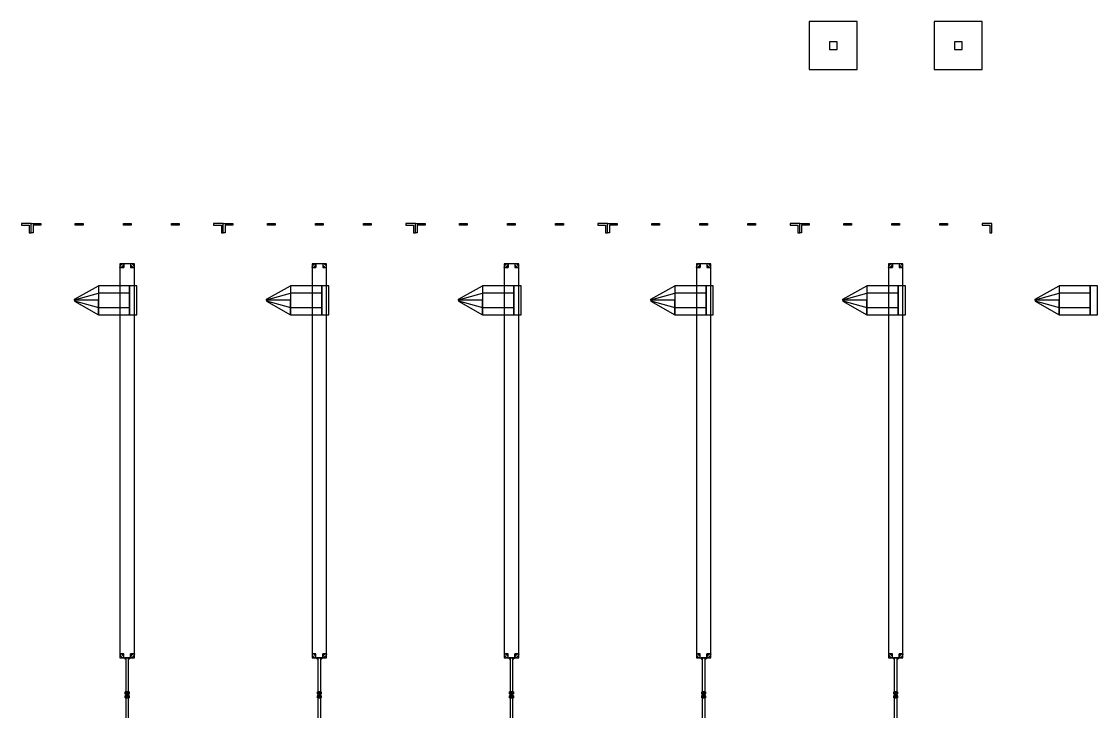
# Model space of a CAD drawing. Extents: x -19750 to 3750, y -13175 to 15275.
# Drawn here: x -8100 to 3100, y 8097 to 15275 of the extents above; entities that cross this region are included whole.
import ezdxf

# ---------------------------------------------------------------- set-up
doc = ezdxf.new("R2010")
doc.units = 0
doc.layers.add('GAP', color=1, linetype='continuous')
doc.layers.add('PIN', color=3, linetype='continuous')

# ---------------------------------------------------------------- blocks, each defined once
blk = doc.blocks.new('Q5')
at = {"layer": 'GAP'}
blk.add_lwpolyline([(1800, 26150), (1700, 26150), (1700, 26130), (1780, 26130), (1780, 26050), (1800, 26050), (1800, 26150)], dxfattribs=at)
blk = doc.blocks.new('Q5GAP')
for points in [[(2500, 25350), (2250, 25350), (2250, 25360), (2500, 25500), (2500, 25350)], [(2500, 25350), (2250, 25350), (2250, 25360), (2500, 25500), (2500, 25350)], [(2825, 25500), (2500, 25500), (2500, 25200), (2825, 25200), (2825, 25500)], [(2825, 25500), (2500, 25500), (2500, 25200), (2825, 25200), (2825, 25500)], [(2900, 25500), (2825, 25500), (2825, 25200), (2900, 25200), (2900, 25500)], [(2900, 25500), (2825, 25500), (2825, 25200), (2900, 25200), (2900, 25500)], [(2500, 25350), (2250, 25350), (2250, 25340), (2500, 25200), (2500, 25350)], [(2500, 25350), (2250, 25350), (2250, 25340), (2500, 25200), (2500, 25350)]]:
    blk.add_lwpolyline(points)
blk = doc.blocks.new('Q5PIN')
for points in [[(2500, 25350), (2250, 25350), (2250, 25355), (2500, 25425), (2500, 25350)], [(2500, 25350), (2250, 25350), (2250, 25355), (2500, 25425), (2500, 25350)], [(2825, 25425), (2500, 25425), (2500, 25275), (2825, 25275), (2825, 25425)], [(2825, 25425), (2500, 25425), (2500, 25275), (2825, 25275), (2825, 25425)], [(2500, 25350), (2250, 25350), (2250, 25345), (2500, 25275), (2500, 25350)], [(2500, 25350), (2250, 25350), (2250, 25345), (2500, 25275), (2500, 25350)]]:
    blk.add_lwpolyline(points)
blk = doc.blocks.new('Q6')
at = {"layer": 'GAP'}
for points in [[(-200, 26150), (-100, 26150), (-100, 26130), (-180, 26130), (-180, 26050), (-200, 26050), (-200, 26150)], [(260, 26150), (340, 26150), (340, 26130), (260, 26130), (260, 26150)], [(760, 26150), (840, 26150), (840, 26130), (760, 26130), (760, 26150)], [(1260, 26150), (1340, 26150), (1340, 26130), (1260, 26130), (1260, 26150)], [(1800, 26150), (1700, 26150), (1700, 26130), (1780, 26130), (1780, 26050), (1800, 26050), (1800, 26150)]]:
    blk.add_lwpolyline(points, dxfattribs=at)
blk = doc.blocks.new('Q6GAP')
for points in [[(725, 25730), (725, 21630), (875, 21630), (875, 25730), (725, 25730)], [(725, 25730), (725, 25690), (765, 25690), (765, 25730), (725, 25730)], [(725, 25690), (730, 25710), (745, 25725), (765, 25730), (765, 25710), (755, 25707), (748, 25700), (745, 25690), (725, 25690)], [(745, 25690), (748, 25700), (755, 25707), (765, 25710), (765, 25690), (765, 25690), (765, 25690), (765, 25690), (745, 25690)], [(835, 25730), (835, 25690), (875, 25690), (875, 25730), (835, 25730)], [(875, 25690), (870, 25710), (855, 25725), (835, 25730), (835, 25710), (845, 25707), (852, 25700), (855, 25690), (875, 25690)], [(855, 25690), (852, 25700), (845, 25707), (835, 25710), (835, 25690), (835, 25690), (835, 25690), (835, 25690), (855, 25690)], [(2500, 25350), (2250, 25350), (2250, 25360), (2500, 25500), (2500, 25350)], [(2500, 25350), (2250, 25350), (2250, 25360), (2500, 25500), (2500, 25350)], [(2825, 25500), (2500, 25500), (2500, 25200), (2825, 25200), (2825, 25500)], [(2825, 25500), (2500, 25500), (2500, 25200), (2825, 25200), (2825, 25500)], [(2900, 25500), (2825, 25500), (2825, 25200), (2900, 25200), (2900, 25500)], [(2900, 25500), (2825, 25500), (2825, 25200), (2900, 25200), (2900, 25500)], [(2500, 25350), (2250, 25350), (2250, 25340), (2500, 25200), (2500, 25350)], [(2500, 25350), (2250, 25350), (2250, 25340), (2500, 25200), (2500, 25350)], [(765, 21630), (765, 21670), (725, 21670), (725, 21630), (765, 21630)], [(725, 21670), (730, 21650), (745, 21635), (765, 21630), (765, 21650), (755, 21653), (748, 21660), (745, 21670), (725, 21670)], [(745, 21670), (748, 21660), (755, 21653), (765, 21650), (765, 21670), (765, 21670), (765, 21670), (765, 21670), (745, 21670)], [(775, 21630), (775, 21620), (785, 21620), (785, 21630), (775, 21630)], [(785, 21620), (784, 21625), (780, 21629), (775, 21630), (775, 21625), (778, 21624), (779, 21622), (780, 21620), (785, 21620)], [(780, 21620), (779, 21622), (778, 21624), (775, 21625), (775, 21620), (775, 21620), (775, 21620), (775, 21620), (780, 21620)], [(785, 21630), (785, 21260), (815, 21260), (815, 21630), (785, 21630)], [(815, 21630), (815, 21620), (825, 21620), (825, 21630), (815, 21630)], [(815, 21620), (816, 21625), (820, 21629), (825, 21630), (825, 21625), (822, 21624), (821, 21622), (820, 21620), (815, 21620)], [(820, 21620), (821, 21622), (822, 21624), (825, 21625), (825, 21620), (825, 21620), (825, 21620), (825, 21620), (820, 21620)], [(875, 21630), (875, 21670), (835, 21670), (835, 21630), (875, 21630)], [(875, 21670), (870, 21650), (855, 21635), (835, 21630), (835, 21650), (845, 21653), (852, 21660), (855, 21670), (875, 21670)], [(855, 21670), (852, 21660), (845, 21653), (835, 21650), (835, 21670), (835, 21670), (835, 21670), (835, 21670), (855, 21670)], [(780, 21256), (780, 21276), (780, 21276), (780, 21256), (780, 21256)], [(820, 21276), (820, 21276), (780, 21276), (780, 21276), (820, 21276)], [(797, 21246), (780, 21256), (780, 21256), (797, 21246), (797, 21246)], [(780, 21234), (800, 21244), (800, 21244), (780, 21234), (780, 21234)], [(780, 21214), (780, 21234), (780, 21234), (780, 21214), (780, 21214)], [(820, 21214), (820, 21214), (780, 21214), (780, 21214), (820, 21214)], [(785, 21230), (785, 20880), (815, 20880), (815, 21230), (785, 21230)], [(807, 21265), (807, 21270), (792, 21270), (792, 21265), (807, 21265)], [(792, 21225), (792, 21220), (807, 21220), (807, 21225), (792, 21225)], [(802, 21260), (802, 21265), (797, 21265), (797, 21260), (802, 21260)], [(803, 21246), (803, 21246), (797, 21246), (797, 21246), (803, 21246)], [(797, 21230), (797, 21225), (802, 21225), (802, 21230), (797, 21230)], [(800, 21244), (800, 21246), (800, 21246), (800, 21244), (800, 21244)], [(800, 21244), (800, 21246), (800, 21246), (800, 21244), (800, 21244)], [(820, 21234), (800, 21244), (800, 21244), (820, 21234), (820, 21234)], [(802, 21246), (820, 21256), (820, 21256), (803, 21246), (802, 21246)], [(820, 21256), (820, 21276), (820, 21276), (820, 21256), (820, 21256)], [(820, 21214), (820, 21234), (820, 21234), (820, 21214), (820, 21214)]]:
    blk.add_lwpolyline(points)
blk = doc.blocks.new('Q6PIN')
for points in [[(745, 25690), (748, 25700), (755, 25707), (765, 25710), (765, 25710), (755, 25707), (748, 25700), (745, 25690), (745, 25690)], [(745, 25690), (748, 25700), (755, 25707), (765, 25710), (765, 25710), (755, 25707), (748, 25700), (745, 25690), (745, 25690)], [(855, 25690), (852, 25700), (845, 25707), (835, 25710), (835, 25710), (845, 25707), (852, 25700), (855, 25690), (855, 25690)], [(855, 25690), (852, 25700), (845, 25707), (835, 25710), (835, 25710), (845, 25707), (852, 25700), (855, 25690), (855, 25690)], [(2500, 25350), (2250, 25350), (2250, 25355), (2500, 25425), (2500, 25350)], [(2500, 25350), (2250, 25350), (2250, 25355), (2500, 25425), (2500, 25350)], [(2825, 25425), (2500, 25425), (2500, 25275), (2825, 25275), (2825, 25425)], [(2825, 25425), (2500, 25425), (2500, 25275), (2825, 25275), (2825, 25425)], [(2500, 25350), (2250, 25350), (2250, 25345), (2500, 25275), (2500, 25350)], [(2500, 25350), (2250, 25350), (2250, 25345), (2500, 25275), (2500, 25350)], [(745, 21670), (748, 21660), (755, 21653), (765, 21650), (765, 21650), (755, 21653), (748, 21660), (745, 21670), (745, 21670)], [(745, 21670), (748, 21660), (755, 21653), (765, 21650), (765, 21650), (755, 21653), (748, 21660), (745, 21670), (745, 21670)], [(780, 21620), (779, 21622), (778, 21624), (775, 21625), (775, 21625), (778, 21624), (779, 21622), (780, 21620), (780, 21620)], [(780, 21620), (779, 21622), (778, 21624), (775, 21625), (775, 21625), (778, 21624), (779, 21622), (780, 21620), (780, 21620)], [(820, 21620), (821, 21622), (822, 21624), (825, 21625), (825, 21625), (822, 21624), (821, 21622), (820, 21620), (820, 21620)], [(820, 21620), (821, 21622), (822, 21624), (825, 21625), (825, 21625), (822, 21624), (821, 21622), (820, 21620), (820, 21620)], [(855, 21670), (852, 21660), (845, 21653), (835, 21650), (835, 21650), (845, 21653), (852, 21660), (855, 21670), (855, 21670)], [(855, 21670), (852, 21660), (845, 21653), (835, 21650), (835, 21650), (845, 21653), (852, 21660), (855, 21670), (855, 21670)], [(820, 21256), (820, 21276), (780, 21276), (780, 21256), (820, 21256)], [(800, 21246), (800, 21256), (780, 21256), (798, 21246), (800, 21246)], [(800, 21234), (800, 21244), (800, 21244), (780, 21234), (800, 21234)], [(820, 21214), (820, 21234), (780, 21234), (780, 21214), (820, 21214)], [(800, 21246), (800, 21256), (820, 21256), (802, 21246), (800, 21246)], [(800, 21244), (800, 21246), (800, 21246), (800, 21244), (800, 21244)], [(800, 21234), (800, 21244), (800, 21244), (820, 21234), (800, 21234)]]:
    blk.add_lwpolyline(points)
blk = doc.blocks.new('Q7')
at = {"layer": 'GAP'}
for points in [[(-200, 26150), (-100, 26150), (-100, 26130), (-180, 26130), (-180, 26050), (-200, 26050), (-200, 26150)], [(260, 26150), (340, 26150), (340, 26130), (260, 26130), (260, 26150)], [(760, 26150), (840, 26150), (840, 26130), (760, 26130), (760, 26150)], [(1260, 26150), (1340, 26150), (1340, 26130), (1260, 26130), (1260, 26150)], [(1800, 26150), (1700, 26150), (1700, 26130), (1780, 26130), (1780, 26050), (1800, 26050), (1800, 26150)]]:
    blk.add_lwpolyline(points, dxfattribs=at)
blk = doc.blocks.new('Q7GAP')
for points in [[(725, 25730), (725, 21630), (875, 21630), (875, 25730), (725, 25730)], [(725, 25730), (725, 25690), (765, 25690), (765, 25730), (725, 25730)], [(725, 25690), (730, 25710), (745, 25725), (765, 25730), (765, 25710), (755, 25707), (748, 25700), (745, 25690), (725, 25690)], [(745, 25690), (748, 25700), (755, 25707), (765, 25710), (765, 25690), (765, 25690), (765, 25690), (765, 25690), (745, 25690)], [(835, 25730), (835, 25690), (875, 25690), (875, 25730), (835, 25730)], [(875, 25690), (870, 25710), (855, 25725), (835, 25730), (835, 25710), (845, 25707), (852, 25700), (855, 25690), (875, 25690)], [(855, 25690), (852, 25700), (845, 25707), (835, 25710), (835, 25690), (835, 25690), (835, 25690), (835, 25690), (855, 25690)], [(2500, 25350), (2250, 25350), (2250, 25360), (2500, 25500), (2500, 25350)], [(2500, 25350), (2250, 25350), (2250, 25360), (2500, 25500), (2500, 25350)], [(2825, 25500), (2500, 25500), (2500, 25200), (2825, 25200), (2825, 25500)], [(2825, 25500), (2500, 25500), (2500, 25200), (2825, 25200), (2825, 25500)], [(2900, 25500), (2825, 25500), (2825, 25200), (2900, 25200), (2900, 25500)], [(2900, 25500), (2825, 25500), (2825, 25200), (2900, 25200), (2900, 25500)], [(2500, 25350), (2250, 25350), (2250, 25340), (2500, 25200), (2500, 25350)], [(2500, 25350), (2250, 25350), (2250, 25340), (2500, 25200), (2500, 25350)], [(765, 21630), (765, 21670), (725, 21670), (725, 21630), (765, 21630)], [(725, 21670), (730, 21650), (745, 21635), (765, 21630), (765, 21650), (755, 21653), (748, 21660), (745, 21670), (725, 21670)], [(745, 21670), (748, 21660), (755, 21653), (765, 21650), (765, 21670), (765, 21670), (765, 21670), (765, 21670), (745, 21670)], [(775, 21630), (775, 21620), (785, 21620), (785, 21630), (775, 21630)], [(785, 21620), (784, 21625), (780, 21629), (775, 21630), (775, 21625), (778, 21624), (779, 21622), (780, 21620), (785, 21620)], [(780, 21620), (779, 21622), (778, 21624), (775, 21625), (775, 21620), (775, 21620), (775, 21620), (775, 21620), (780, 21620)], [(785, 21630), (785, 21260), (815, 21260), (815, 21630), (785, 21630)], [(815, 21630), (815, 21620), (825, 21620), (825, 21630), (815, 21630)], [(815, 21620), (816, 21625), (820, 21629), (825, 21630), (825, 21625), (822, 21624), (821, 21622), (820, 21620), (815, 21620)], [(820, 21620), (821, 21622), (822, 21624), (825, 21625), (825, 21620), (825, 21620), (825, 21620), (825, 21620), (820, 21620)], [(875, 21630), (875, 21670), (835, 21670), (835, 21630), (875, 21630)], [(875, 21670), (870, 21650), (855, 21635), (835, 21630), (835, 21650), (845, 21653), (852, 21660), (855, 21670), (875, 21670)], [(855, 21670), (852, 21660), (845, 21653), (835, 21650), (835, 21670), (835, 21670), (835, 21670), (835, 21670), (855, 21670)], [(780, 21256), (780, 21276), (780, 21276), (780, 21256), (780, 21256)], [(820, 21276), (820, 21276), (780, 21276), (780, 21276), (820, 21276)], [(797, 21246), (780, 21256), (780, 21256), (797, 21246), (797, 21246)], [(780, 21234), (800, 21244), (800, 21244), (780, 21234), (780, 21234)], [(780, 21214), (780, 21234), (780, 21234), (780, 21214), (780, 21214)], [(820, 21214), (820, 21214), (780, 21214), (780, 21214), (820, 21214)], [(785, 21230), (785, 20880), (815, 20880), (815, 21230), (785, 21230)], [(807, 21265), (807, 21270), (792, 21270), (792, 21265), (807, 21265)], [(792, 21225), (792, 21220), (807, 21220), (807, 21225), (792, 21225)], [(802, 21260), (802, 21265), (797, 21265), (797, 21260), (802, 21260)], [(803, 21246), (803, 21246), (797, 21246), (797, 21246), (803, 21246)], [(797, 21230), (797, 21225), (802, 21225), (802, 21230), (797, 21230)], [(800, 21244), (800, 21246), (800, 21246), (800, 21244), (800, 21244)], [(800, 21244), (800, 21246), (800, 21246), (800, 21244), (800, 21244)], [(820, 21234), (800, 21244), (800, 21244), (820, 21234), (820, 21234)], [(802, 21246), (820, 21256), (820, 21256), (803, 21246), (802, 21246)], [(820, 21256), (820, 21276), (820, 21276), (820, 21256), (820, 21256)], [(820, 21214), (820, 21234), (820, 21234), (820, 21214), (820, 21214)]]:
    blk.add_lwpolyline(points)
blk = doc.blocks.new('Q7PIN')
for points in [[(745, 25690), (748, 25700), (755, 25707), (765, 25710), (765, 25710), (755, 25707), (748, 25700), (745, 25690), (745, 25690)], [(745, 25690), (748, 25700), (755, 25707), (765, 25710), (765, 25710), (755, 25707), (748, 25700), (745, 25690), (745, 25690)], [(855, 25690), (852, 25700), (845, 25707), (835, 25710), (835, 25710), (845, 25707), (852, 25700), (855, 25690), (855, 25690)], [(855, 25690), (852, 25700), (845, 25707), (835, 25710), (835, 25710), (845, 25707), (852, 25700), (855, 25690), (855, 25690)], [(2500, 25350), (2250, 25350), (2250, 25355), (2500, 25425), (2500, 25350)], [(2500, 25350), (2250, 25350), (2250, 25355), (2500, 25425), (2500, 25350)], [(2825, 25425), (2500, 25425), (2500, 25275), (2825, 25275), (2825, 25425)], [(2825, 25425), (2500, 25425), (2500, 25275), (2825, 25275), (2825, 25425)], [(2500, 25350), (2250, 25350), (2250, 25345), (2500, 25275), (2500, 25350)], [(2500, 25350), (2250, 25350), (2250, 25345), (2500, 25275), (2500, 25350)], [(745, 21670), (748, 21660), (755, 21653), (765, 21650), (765, 21650), (755, 21653), (748, 21660), (745, 21670), (745, 21670)], [(745, 21670), (748, 21660), (755, 21653), (765, 21650), (765, 21650), (755, 21653), (748, 21660), (745, 21670), (745, 21670)], [(780, 21620), (779, 21622), (778, 21624), (775, 21625), (775, 21625), (778, 21624), (779, 21622), (780, 21620), (780, 21620)], [(780, 21620), (779, 21622), (778, 21624), (775, 21625), (775, 21625), (778, 21624), (779, 21622), (780, 21620), (780, 21620)], [(820, 21620), (821, 21622), (822, 21624), (825, 21625), (825, 21625), (822, 21624), (821, 21622), (820, 21620), (820, 21620)], [(820, 21620), (821, 21622), (822, 21624), (825, 21625), (825, 21625), (822, 21624), (821, 21622), (820, 21620), (820, 21620)], [(855, 21670), (852, 21660), (845, 21653), (835, 21650), (835, 21650), (845, 21653), (852, 21660), (855, 21670), (855, 21670)], [(855, 21670), (852, 21660), (845, 21653), (835, 21650), (835, 21650), (845, 21653), (852, 21660), (855, 21670), (855, 21670)], [(820, 21256), (820, 21276), (780, 21276), (780, 21256), (820, 21256)], [(800, 21246), (800, 21256), (780, 21256), (798, 21246), (800, 21246)], [(800, 21234), (800, 21244), (800, 21244), (780, 21234), (800, 21234)], [(820, 21214), (820, 21234), (780, 21234), (780, 21214), (820, 21214)], [(800, 21246), (800, 21256), (820, 21256), (802, 21246), (800, 21246)], [(800, 21244), (800, 21246), (800, 21246), (800, 21244), (800, 21244)], [(800, 21234), (800, 21244), (800, 21244), (820, 21234), (800, 21234)]]:
    blk.add_lwpolyline(points)
blk = doc.blocks.new('Q8')
at = {"layer": 'GAP'}
for points in [[(-200, 26150), (-100, 26150), (-100, 26130), (-180, 26130), (-180, 26050), (-200, 26050), (-200, 26150)], [(260, 26150), (340, 26150), (340, 26130), (260, 26130), (260, 26150)], [(760, 26150), (840, 26150), (840, 26130), (760, 26130), (760, 26150)], [(1260, 26150), (1340, 26150), (1340, 26130), (1260, 26130), (1260, 26150)], [(1800, 26150), (1700, 26150), (1700, 26130), (1780, 26130), (1780, 26050), (1800, 26050), (1800, 26150)]]:
    blk.add_lwpolyline(points, dxfattribs=at)
blk = doc.blocks.new('Q8GAP')
for points in [[(725, 25730), (725, 21630), (875, 21630), (875, 25730), (725, 25730)], [(725, 25730), (725, 25690), (765, 25690), (765, 25730), (725, 25730)], [(725, 25690), (730, 25710), (745, 25725), (765, 25730), (765, 25710), (755, 25707), (748, 25700), (745, 25690), (725, 25690)], [(745, 25690), (748, 25700), (755, 25707), (765, 25710), (765, 25690), (765, 25690), (765, 25690), (765, 25690), (745, 25690)], [(835, 25730), (835, 25690), (875, 25690), (875, 25730), (835, 25730)], [(875, 25690), (870, 25710), (855, 25725), (835, 25730), (835, 25710), (845, 25707), (852, 25700), (855, 25690), (875, 25690)], [(855, 25690), (852, 25700), (845, 25707), (835, 25710), (835, 25690), (835, 25690), (835, 25690), (835, 25690), (855, 25690)], [(2500, 25350), (2250, 25350), (2250, 25360), (2500, 25500), (2500, 25350)], [(2500, 25350), (2250, 25350), (2250, 25360), (2500, 25500), (2500, 25350)], [(2825, 25500), (2500, 25500), (2500, 25200), (2825, 25200), (2825, 25500)], [(2825, 25500), (2500, 25500), (2500, 25200), (2825, 25200), (2825, 25500)], [(2900, 25500), (2825, 25500), (2825, 25200), (2900, 25200), (2900, 25500)], [(2900, 25500), (2825, 25500), (2825, 25200), (2900, 25200), (2900, 25500)], [(2500, 25350), (2250, 25350), (2250, 25340), (2500, 25200), (2500, 25350)], [(2500, 25350), (2250, 25350), (2250, 25340), (2500, 25200), (2500, 25350)], [(765, 21630), (765, 21670), (725, 21670), (725, 21630), (765, 21630)], [(725, 21670), (730, 21650), (745, 21635), (765, 21630), (765, 21650), (755, 21653), (748, 21660), (745, 21670), (725, 21670)], [(745, 21670), (748, 21660), (755, 21653), (765, 21650), (765, 21670), (765, 21670), (765, 21670), (765, 21670), (745, 21670)], [(775, 21630), (775, 21620), (785, 21620), (785, 21630), (775, 21630)], [(785, 21620), (784, 21625), (780, 21629), (775, 21630), (775, 21625), (778, 21624), (779, 21622), (780, 21620), (785, 21620)], [(780, 21620), (779, 21622), (778, 21624), (775, 21625), (775, 21620), (775, 21620), (775, 21620), (775, 21620), (780, 21620)], [(785, 21630), (785, 21260), (815, 21260), (815, 21630), (785, 21630)], [(815, 21630), (815, 21620), (825, 21620), (825, 21630), (815, 21630)], [(815, 21620), (816, 21625), (820, 21629), (825, 21630), (825, 21625), (822, 21624), (821, 21622), (820, 21620), (815, 21620)], [(820, 21620), (821, 21622), (822, 21624), (825, 21625), (825, 21620), (825, 21620), (825, 21620), (825, 21620), (820, 21620)], [(875, 21630), (875, 21670), (835, 21670), (835, 21630), (875, 21630)], [(875, 21670), (870, 21650), (855, 21635), (835, 21630), (835, 21650), (845, 21653), (852, 21660), (855, 21670), (875, 21670)], [(855, 21670), (852, 21660), (845, 21653), (835, 21650), (835, 21670), (835, 21670), (835, 21670), (835, 21670), (855, 21670)], [(780, 21256), (780, 21276), (780, 21276), (780, 21256), (780, 21256)], [(820, 21276), (820, 21276), (780, 21276), (780, 21276), (820, 21276)], [(797, 21246), (780, 21256), (780, 21256), (797, 21246), (797, 21246)], [(780, 21234), (800, 21244), (800, 21244), (780, 21234), (780, 21234)], [(780, 21214), (780, 21234), (780, 21234), (780, 21214), (780, 21214)], [(820, 21214), (820, 21214), (780, 21214), (780, 21214), (820, 21214)], [(785, 21230), (785, 20880), (815, 20880), (815, 21230), (785, 21230)], [(807, 21265), (807, 21270), (792, 21270), (792, 21265), (807, 21265)], [(792, 21225), (792, 21220), (807, 21220), (807, 21225), (792, 21225)], [(802, 21260), (802, 21265), (797, 21265), (797, 21260), (802, 21260)], [(803, 21246), (803, 21246), (797, 21246), (797, 21246), (803, 21246)], [(797, 21230), (797, 21225), (802, 21225), (802, 21230), (797, 21230)], [(800, 21244), (800, 21246), (800, 21246), (800, 21244), (800, 21244)], [(800, 21244), (800, 21246), (800, 21246), (800, 21244), (800, 21244)], [(820, 21234), (800, 21244), (800, 21244), (820, 21234), (820, 21234)], [(802, 21246), (820, 21256), (820, 21256), (803, 21246), (802, 21246)], [(820, 21256), (820, 21276), (820, 21276), (820, 21256), (820, 21256)], [(820, 21214), (820, 21234), (820, 21234), (820, 21214), (820, 21214)]]:
    blk.add_lwpolyline(points)
blk = doc.blocks.new('Q8PIN')
for points in [[(745, 25690), (748, 25700), (755, 25707), (765, 25710), (765, 25710), (755, 25707), (748, 25700), (745, 25690), (745, 25690)], [(745, 25690), (748, 25700), (755, 25707), (765, 25710), (765, 25710), (755, 25707), (748, 25700), (745, 25690), (745, 25690)], [(855, 25690), (852, 25700), (845, 25707), (835, 25710), (835, 25710), (845, 25707), (852, 25700), (855, 25690), (855, 25690)], [(855, 25690), (852, 25700), (845, 25707), (835, 25710), (835, 25710), (845, 25707), (852, 25700), (855, 25690), (855, 25690)], [(2500, 25350), (2250, 25350), (2250, 25355), (2500, 25425), (2500, 25350)], [(2500, 25350), (2250, 25350), (2250, 25355), (2500, 25425), (2500, 25350)], [(2825, 25425), (2500, 25425), (2500, 25275), (2825, 25275), (2825, 25425)], [(2825, 25425), (2500, 25425), (2500, 25275), (2825, 25275), (2825, 25425)], [(2500, 25350), (2250, 25350), (2250, 25345), (2500, 25275), (2500, 25350)], [(2500, 25350), (2250, 25350), (2250, 25345), (2500, 25275), (2500, 25350)], [(745, 21670), (748, 21660), (755, 21653), (765, 21650), (765, 21650), (755, 21653), (748, 21660), (745, 21670), (745, 21670)], [(745, 21670), (748, 21660), (755, 21653), (765, 21650), (765, 21650), (755, 21653), (748, 21660), (745, 21670), (745, 21670)], [(780, 21620), (779, 21622), (778, 21624), (775, 21625), (775, 21625), (778, 21624), (779, 21622), (780, 21620), (780, 21620)], [(780, 21620), (779, 21622), (778, 21624), (775, 21625), (775, 21625), (778, 21624), (779, 21622), (780, 21620), (780, 21620)], [(820, 21620), (821, 21622), (822, 21624), (825, 21625), (825, 21625), (822, 21624), (821, 21622), (820, 21620), (820, 21620)], [(820, 21620), (821, 21622), (822, 21624), (825, 21625), (825, 21625), (822, 21624), (821, 21622), (820, 21620), (820, 21620)], [(855, 21670), (852, 21660), (845, 21653), (835, 21650), (835, 21650), (845, 21653), (852, 21660), (855, 21670), (855, 21670)], [(855, 21670), (852, 21660), (845, 21653), (835, 21650), (835, 21650), (845, 21653), (852, 21660), (855, 21670), (855, 21670)], [(820, 21256), (820, 21276), (780, 21276), (780, 21256), (820, 21256)], [(800, 21246), (800, 21256), (780, 21256), (798, 21246), (800, 21246)], [(800, 21234), (800, 21244), (800, 21244), (780, 21234), (800, 21234)], [(820, 21214), (820, 21234), (780, 21234), (780, 21214), (820, 21214)], [(800, 21246), (800, 21256), (820, 21256), (802, 21246), (800, 21246)], [(800, 21244), (800, 21246), (800, 21246), (800, 21244), (800, 21244)], [(800, 21234), (800, 21244), (800, 21244), (820, 21234), (800, 21234)]]:
    blk.add_lwpolyline(points)
blk = doc.blocks.new('Q9')
at = {"layer": 'GAP'}
for points in [[(-200, 26150), (-100, 26150), (-100, 26130), (-180, 26130), (-180, 26050), (-200, 26050), (-200, 26150)], [(260, 26150), (340, 26150), (340, 26130), (260, 26130), (260, 26150)], [(760, 26150), (840, 26150), (840, 26130), (760, 26130), (760, 26150)], [(1260, 26150), (1340, 26150), (1340, 26130), (1260, 26130), (1260, 26150)], [(1800, 26150), (1700, 26150), (1700, 26130), (1780, 26130), (1780, 26050), (1800, 26050), (1800, 26150)]]:
    blk.add_lwpolyline(points, dxfattribs=at)
blk = doc.blocks.new('Q9GAP')
for points in [[(725, 25730), (725, 21630), (875, 21630), (875, 25730), (725, 25730)], [(725, 25730), (725, 25690), (765, 25690), (765, 25730), (725, 25730)], [(725, 25690), (730, 25710), (745, 25725), (765, 25730), (765, 25710), (755, 25707), (748, 25700), (745, 25690), (725, 25690)], [(745, 25690), (748, 25700), (755, 25707), (765, 25710), (765, 25690), (765, 25690), (765, 25690), (765, 25690), (745, 25690)], [(835, 25730), (835, 25690), (875, 25690), (875, 25730), (835, 25730)], [(875, 25690), (870, 25710), (855, 25725), (835, 25730), (835, 25710), (845, 25707), (852, 25700), (855, 25690), (875, 25690)], [(855, 25690), (852, 25700), (845, 25707), (835, 25710), (835, 25690), (835, 25690), (835, 25690), (835, 25690), (855, 25690)], [(2500, 25350), (2250, 25350), (2250, 25360), (2500, 25500), (2500, 25350)], [(2500, 25350), (2250, 25350), (2250, 25360), (2500, 25500), (2500, 25350)], [(2825, 25500), (2500, 25500), (2500, 25200), (2825, 25200), (2825, 25500)], [(2825, 25500), (2500, 25500), (2500, 25200), (2825, 25200), (2825, 25500)], [(2900, 25500), (2825, 25500), (2825, 25200), (2900, 25200), (2900, 25500)], [(2900, 25500), (2825, 25500), (2825, 25200), (2900, 25200), (2900, 25500)], [(2500, 25350), (2250, 25350), (2250, 25340), (2500, 25200), (2500, 25350)], [(2500, 25350), (2250, 25350), (2250, 25340), (2500, 25200), (2500, 25350)], [(765, 21630), (765, 21670), (725, 21670), (725, 21630), (765, 21630)], [(725, 21670), (730, 21650), (745, 21635), (765, 21630), (765, 21650), (755, 21653), (748, 21660), (745, 21670), (725, 21670)], [(745, 21670), (748, 21660), (755, 21653), (765, 21650), (765, 21670), (765, 21670), (765, 21670), (765, 21670), (745, 21670)], [(775, 21630), (775, 21620), (785, 21620), (785, 21630), (775, 21630)], [(785, 21620), (784, 21625), (780, 21629), (775, 21630), (775, 21625), (778, 21624), (779, 21622), (780, 21620), (785, 21620)], [(780, 21620), (779, 21622), (778, 21624), (775, 21625), (775, 21620), (775, 21620), (775, 21620), (775, 21620), (780, 21620)], [(785, 21630), (785, 21260), (815, 21260), (815, 21630), (785, 21630)], [(815, 21630), (815, 21620), (825, 21620), (825, 21630), (815, 21630)], [(815, 21620), (816, 21625), (820, 21629), (825, 21630), (825, 21625), (822, 21624), (821, 21622), (820, 21620), (815, 21620)], [(820, 21620), (821, 21622), (822, 21624), (825, 21625), (825, 21620), (825, 21620), (825, 21620), (825, 21620), (820, 21620)], [(875, 21630), (875, 21670), (835, 21670), (835, 21630), (875, 21630)], [(875, 21670), (870, 21650), (855, 21635), (835, 21630), (835, 21650), (845, 21653), (852, 21660), (855, 21670), (875, 21670)], [(855, 21670), (852, 21660), (845, 21653), (835, 21650), (835, 21670), (835, 21670), (835, 21670), (835, 21670), (855, 21670)], [(780, 21256), (780, 21276), (780, 21276), (780, 21256), (780, 21256)], [(820, 21276), (820, 21276), (780, 21276), (780, 21276), (820, 21276)], [(797, 21246), (780, 21256), (780, 21256), (797, 21246), (797, 21246)], [(780, 21234), (800, 21244), (800, 21244), (780, 21234), (780, 21234)], [(780, 21214), (780, 21234), (780, 21234), (780, 21214), (780, 21214)], [(820, 21214), (820, 21214), (780, 21214), (780, 21214), (820, 21214)], [(785, 21230), (785, 20880), (815, 20880), (815, 21230), (785, 21230)], [(807, 21265), (807, 21270), (792, 21270), (792, 21265), (807, 21265)], [(792, 21225), (792, 21220), (807, 21220), (807, 21225), (792, 21225)], [(802, 21260), (802, 21265), (797, 21265), (797, 21260), (802, 21260)], [(803, 21246), (803, 21246), (797, 21246), (797, 21246), (803, 21246)], [(797, 21230), (797, 21225), (802, 21225), (802, 21230), (797, 21230)], [(800, 21244), (800, 21246), (800, 21246), (800, 21244), (800, 21244)], [(800, 21244), (800, 21246), (800, 21246), (800, 21244), (800, 21244)], [(820, 21234), (800, 21244), (800, 21244), (820, 21234), (820, 21234)], [(802, 21246), (820, 21256), (820, 21256), (803, 21246), (802, 21246)], [(820, 21256), (820, 21276), (820, 21276), (820, 21256), (820, 21256)], [(820, 21214), (820, 21234), (820, 21234), (820, 21214), (820, 21214)]]:
    blk.add_lwpolyline(points)
blk = doc.blocks.new('Q9PIN')
for points in [[(745, 25690), (748, 25700), (755, 25707), (765, 25710), (765, 25710), (755, 25707), (748, 25700), (745, 25690), (745, 25690)], [(745, 25690), (748, 25700), (755, 25707), (765, 25710), (765, 25710), (755, 25707), (748, 25700), (745, 25690), (745, 25690)], [(855, 25690), (852, 25700), (845, 25707), (835, 25710), (835, 25710), (845, 25707), (852, 25700), (855, 25690), (855, 25690)], [(855, 25690), (852, 25700), (845, 25707), (835, 25710), (835, 25710), (845, 25707), (852, 25700), (855, 25690), (855, 25690)], [(2500, 25350), (2250, 25350), (2250, 25355), (2500, 25425), (2500, 25350)], [(2500, 25350), (2250, 25350), (2250, 25355), (2500, 25425), (2500, 25350)], [(2825, 25425), (2500, 25425), (2500, 25275), (2825, 25275), (2825, 25425)], [(2825, 25425), (2500, 25425), (2500, 25275), (2825, 25275), (2825, 25425)], [(2500, 25350), (2250, 25350), (2250, 25345), (2500, 25275), (2500, 25350)], [(2500, 25350), (2250, 25350), (2250, 25345), (2500, 25275), (2500, 25350)], [(745, 21670), (748, 21660), (755, 21653), (765, 21650), (765, 21650), (755, 21653), (748, 21660), (745, 21670), (745, 21670)], [(745, 21670), (748, 21660), (755, 21653), (765, 21650), (765, 21650), (755, 21653), (748, 21660), (745, 21670), (745, 21670)], [(780, 21620), (779, 21622), (778, 21624), (775, 21625), (775, 21625), (778, 21624), (779, 21622), (780, 21620), (780, 21620)], [(780, 21620), (779, 21622), (778, 21624), (775, 21625), (775, 21625), (778, 21624), (779, 21622), (780, 21620), (780, 21620)], [(820, 21620), (821, 21622), (822, 21624), (825, 21625), (825, 21625), (822, 21624), (821, 21622), (820, 21620), (820, 21620)], [(820, 21620), (821, 21622), (822, 21624), (825, 21625), (825, 21625), (822, 21624), (821, 21622), (820, 21620), (820, 21620)], [(855, 21670), (852, 21660), (845, 21653), (835, 21650), (835, 21650), (845, 21653), (852, 21660), (855, 21670), (855, 21670)], [(855, 21670), (852, 21660), (845, 21653), (835, 21650), (835, 21650), (845, 21653), (852, 21660), (855, 21670), (855, 21670)], [(820, 21256), (820, 21276), (780, 21276), (780, 21256), (820, 21256)], [(800, 21246), (800, 21256), (780, 21256), (798, 21246), (800, 21246)], [(800, 21234), (800, 21244), (800, 21244), (780, 21234), (800, 21234)], [(820, 21214), (820, 21234), (780, 21234), (780, 21214), (820, 21214)], [(800, 21246), (800, 21256), (820, 21256), (802, 21246), (800, 21246)], [(800, 21244), (800, 21246), (800, 21246), (800, 21244), (800, 21244)], [(800, 21234), (800, 21244), (800, 21244), (820, 21234), (800, 21234)]]:
    blk.add_lwpolyline(points)
blk = doc.blocks.new('Q10')
at = {"layer": 'GAP'}
for points in [[(-200, 26150), (-100, 26150), (-100, 26130), (-180, 26130), (-180, 26050), (-200, 26050), (-200, 26150)], [(260, 26150), (340, 26150), (340, 26130), (260, 26130), (260, 26150)], [(760, 26150), (840, 26150), (840, 26130), (760, 26130), (760, 26150)], [(1260, 26150), (1340, 26150), (1340, 26130), (1260, 26130), (1260, 26150)], [(1800, 26150), (1700, 26150), (1700, 26130), (1780, 26130), (1780, 26050), (1800, 26050), (1800, 26150)]]:
    blk.add_lwpolyline(points, dxfattribs=at)
blk = doc.blocks.new('Q10GAP')
for points in [[(-100, 28250), (-100, 27750), (400, 27750), (400, 28250), (-100, 28250)], [(1200, 28250), (1200, 27750), (1700, 27750), (1700, 28250), (1200, 28250)], [(110, 28040), (110, 27960), (190, 27960), (190, 28040), (110, 28040)], [(1410, 28040), (1410, 27960), (1490, 27960), (1490, 28040), (1410, 28040)], [(725, 25730), (725, 21630), (875, 21630), (875, 25730), (725, 25730)], [(725, 25730), (725, 25690), (765, 25690), (765, 25730), (725, 25730)], [(725, 25690), (730, 25710), (745, 25725), (765, 25730), (765, 25710), (755, 25707), (748, 25700), (745, 25690), (725, 25690)], [(745, 25690), (748, 25700), (755, 25707), (765, 25710), (765, 25690), (765, 25690), (765, 25690), (765, 25690), (745, 25690)], [(835, 25730), (835, 25690), (875, 25690), (875, 25730), (835, 25730)], [(875, 25690), (870, 25710), (855, 25725), (835, 25730), (835, 25710), (845, 25707), (852, 25700), (855, 25690), (875, 25690)], [(855, 25690), (852, 25700), (845, 25707), (835, 25710), (835, 25690), (835, 25690), (835, 25690), (835, 25690), (855, 25690)], [(2500, 25350), (2250, 25350), (2250, 25360), (2500, 25500), (2500, 25350)], [(2500, 25350), (2250, 25350), (2250, 25360), (2500, 25500), (2500, 25350)], [(2825, 25500), (2500, 25500), (2500, 25200), (2825, 25200), (2825, 25500)], [(2825, 25500), (2500, 25500), (2500, 25200), (2825, 25200), (2825, 25500)], [(2900, 25500), (2825, 25500), (2825, 25200), (2900, 25200), (2900, 25500)], [(2900, 25500), (2825, 25500), (2825, 25200), (2900, 25200), (2900, 25500)], [(2500, 25350), (2250, 25350), (2250, 25340), (2500, 25200), (2500, 25350)], [(2500, 25350), (2250, 25350), (2250, 25340), (2500, 25200), (2500, 25350)], [(765, 21630), (765, 21670), (725, 21670), (725, 21630), (765, 21630)], [(725, 21670), (730, 21650), (745, 21635), (765, 21630), (765, 21650), (755, 21653), (748, 21660), (745, 21670), (725, 21670)], [(745, 21670), (748, 21660), (755, 21653), (765, 21650), (765, 21670), (765, 21670), (765, 21670), (765, 21670), (745, 21670)], [(775, 21630), (775, 21620), (785, 21620), (785, 21630), (775, 21630)], [(785, 21620), (784, 21625), (780, 21629), (775, 21630), (775, 21625), (778, 21624), (779, 21622), (780, 21620), (785, 21620)], [(780, 21620), (779, 21622), (778, 21624), (775, 21625), (775, 21620), (775, 21620), (775, 21620), (775, 21620), (780, 21620)], [(785, 21630), (785, 21260), (815, 21260), (815, 21630), (785, 21630)], [(815, 21630), (815, 21620), (825, 21620), (825, 21630), (815, 21630)], [(815, 21620), (816, 21625), (820, 21629), (825, 21630), (825, 21625), (822, 21624), (821, 21622), (820, 21620), (815, 21620)], [(820, 21620), (821, 21622), (822, 21624), (825, 21625), (825, 21620), (825, 21620), (825, 21620), (825, 21620), (820, 21620)], [(875, 21630), (875, 21670), (835, 21670), (835, 21630), (875, 21630)], [(875, 21670), (870, 21650), (855, 21635), (835, 21630), (835, 21650), (845, 21653), (852, 21660), (855, 21670), (875, 21670)], [(855, 21670), (852, 21660), (845, 21653), (835, 21650), (835, 21670), (835, 21670), (835, 21670), (835, 21670), (855, 21670)], [(780, 21256), (780, 21276), (780, 21276), (780, 21256), (780, 21256)], [(820, 21276), (820, 21276), (780, 21276), (780, 21276), (820, 21276)], [(797, 21246), (780, 21256), (780, 21256), (797, 21246), (797, 21246)], [(780, 21234), (800, 21244), (800, 21244), (780, 21234), (780, 21234)], [(780, 21214), (780, 21234), (780, 21234), (780, 21214), (780, 21214)], [(820, 21214), (820, 21214), (780, 21214), (780, 21214), (820, 21214)], [(785, 21230), (785, 20880), (815, 20880), (815, 21230), (785, 21230)], [(807, 21265), (807, 21270), (792, 21270), (792, 21265), (807, 21265)], [(792, 21225), (792, 21220), (807, 21220), (807, 21225), (792, 21225)], [(802, 21260), (802, 21265), (797, 21265), (797, 21260), (802, 21260)], [(803, 21246), (803, 21246), (797, 21246), (797, 21246), (803, 21246)], [(797, 21230), (797, 21225), (802, 21225), (802, 21230), (797, 21230)], [(800, 21244), (800, 21246), (800, 21246), (800, 21244), (800, 21244)], [(800, 21244), (800, 21246), (800, 21246), (800, 21244), (800, 21244)], [(820, 21234), (800, 21244), (800, 21244), (820, 21234), (820, 21234)], [(802, 21246), (820, 21256), (820, 21256), (803, 21246), (802, 21246)], [(820, 21256), (820, 21276), (820, 21276), (820, 21256), (820, 21256)], [(820, 21214), (820, 21234), (820, 21234), (820, 21214), (820, 21214)]]:
    blk.add_lwpolyline(points)
blk = doc.blocks.new('Q10PIN')
for points in [[(745, 25690), (748, 25700), (755, 25707), (765, 25710), (765, 25710), (755, 25707), (748, 25700), (745, 25690), (745, 25690)], [(745, 25690), (748, 25700), (755, 25707), (765, 25710), (765, 25710), (755, 25707), (748, 25700), (745, 25690), (745, 25690)], [(855, 25690), (852, 25700), (845, 25707), (835, 25710), (835, 25710), (845, 25707), (852, 25700), (855, 25690), (855, 25690)], [(855, 25690), (852, 25700), (845, 25707), (835, 25710), (835, 25710), (845, 25707), (852, 25700), (855, 25690), (855, 25690)], [(2500, 25350), (2250, 25350), (2250, 25355), (2500, 25425), (2500, 25350)], [(2500, 25350), (2250, 25350), (2250, 25355), (2500, 25425), (2500, 25350)], [(2825, 25425), (2500, 25425), (2500, 25275), (2825, 25275), (2825, 25425)], [(2825, 25425), (2500, 25425), (2500, 25275), (2825, 25275), (2825, 25425)], [(2500, 25350), (2250, 25350), (2250, 25345), (2500, 25275), (2500, 25350)], [(2500, 25350), (2250, 25350), (2250, 25345), (2500, 25275), (2500, 25350)], [(745, 21670), (748, 21660), (755, 21653), (765, 21650), (765, 21650), (755, 21653), (748, 21660), (745, 21670), (745, 21670)], [(745, 21670), (748, 21660), (755, 21653), (765, 21650), (765, 21650), (755, 21653), (748, 21660), (745, 21670), (745, 21670)], [(780, 21620), (779, 21622), (778, 21624), (775, 21625), (775, 21625), (778, 21624), (779, 21622), (780, 21620), (780, 21620)], [(780, 21620), (779, 21622), (778, 21624), (775, 21625), (775, 21625), (778, 21624), (779, 21622), (780, 21620), (780, 21620)], [(820, 21620), (821, 21622), (822, 21624), (825, 21625), (825, 21625), (822, 21624), (821, 21622), (820, 21620), (820, 21620)], [(820, 21620), (821, 21622), (822, 21624), (825, 21625), (825, 21625), (822, 21624), (821, 21622), (820, 21620), (820, 21620)], [(855, 21670), (852, 21660), (845, 21653), (835, 21650), (835, 21650), (845, 21653), (852, 21660), (855, 21670), (855, 21670)], [(855, 21670), (852, 21660), (845, 21653), (835, 21650), (835, 21650), (845, 21653), (852, 21660), (855, 21670), (855, 21670)], [(820, 21256), (820, 21276), (780, 21276), (780, 21256), (820, 21256)], [(800, 21246), (800, 21256), (780, 21256), (798, 21246), (800, 21246)], [(800, 21234), (800, 21244), (800, 21244), (780, 21234), (800, 21234)], [(820, 21214), (820, 21234), (780, 21234), (780, 21214), (820, 21214)], [(800, 21246), (800, 21256), (820, 21256), (802, 21246), (800, 21246)], [(800, 21244), (800, 21246), (800, 21246), (800, 21244), (800, 21244)], [(800, 21234), (800, 21244), (800, 21244), (820, 21234), (800, 21234)]]:
    blk.add_lwpolyline(points)

msp = doc.modelspace()

# ---------------------------------------------------------------- block references
for name, p in [('Q5', (-9800, -12975)), ('Q6', (-7800, -12975)), ('Q7', (-5800, -12975)), ('Q8', (-3800, -12975)), ('Q9', (-1800, -12975)), ('Q10', (200, -12975))]:
    msp.add_blockref(name, p)
at = {"layer": 'GAP'}
for name, p in [('Q10GAP', (200, -12975)), ('Q5GAP', (-9800, -12975)), ('Q6GAP', (-7800, -12975)), ('Q7GAP', (-5800, -12975)), ('Q8GAP', (-3800, -12975)), ('Q9GAP', (-1800, -12975))]:
    msp.add_blockref(name, p, dxfattribs=at)
at = {"layer": 'PIN'}
for name, p in [('Q5PIN', (-9800, -12975)), ('Q6PIN', (-7800, -12975)), ('Q7PIN', (-5800, -12975)), ('Q8PIN', (-3800, -12975)), ('Q9PIN', (-1800, -12975)), ('Q10PIN', (200, -12975))]:
    msp.add_blockref(name, p, dxfattribs=at)

doc.saveas('drawing.dxf')
